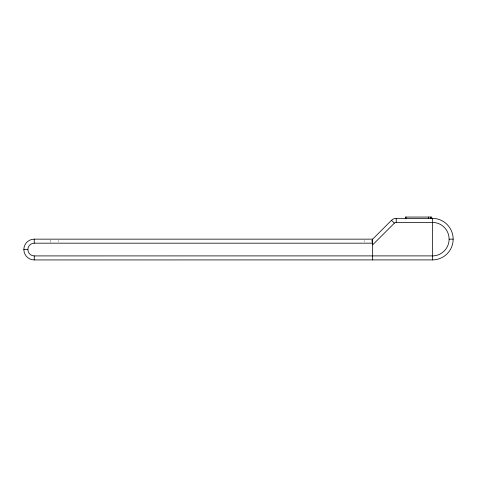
<?xml version="1.0" encoding="UTF-8"?>
<svg xmlns="http://www.w3.org/2000/svg" width="477" height="477" viewBox="0 0 477 477"><rect width="100%" height="100%" fill="white"/><g stroke="black" fill="none" stroke-linecap="round" stroke-linejoin="round"><path stroke-width="0.36" stroke-dasharray="2.38 1.79" d="M364.607 240.491L364.607 241.833M58.731 240.491L58.731 241.833M50.681 240.158L50.681 242.167"/><path stroke-width="0.72" d="M372.048 240.724L372.448 243.747M372.054 240.641L372.615 239.198L391.486 220.32A6.708 6.708 0 0 1 396.226 218.353L432.353 218.353A20.785 20.785 0 0 1 453.144 238.572A20.785 20.785 0 0 1 433.515 259.899L34.249 259.941A10.399 10.399 0 0 1 23.85 249.549A10.399 10.399 0 0 1 34.249 239.15L372.656 239.15L372.656 259.941M453.15 239.15L449.125 239.15A16.761 16.761 0 0 0 433.289 222.413L396.226 222.377A2.665 2.665 0 0 0 394.336 223.17L372.656 244.844L372.471 243.854M372.656 243.175L34.249 243.175L34.249 239.15M23.85 249.549L27.875 249.549A6.368 6.368 0 0 1 34.249 243.181M27.875 249.549A6.368 6.368 0 0 0 34.249 255.916L433.295 255.893A16.761 16.761 0 0 0 449.125 239.15M391.486 220.32L394.33 223.164M432.353 218.353L432.353 259.941M431.774 218.353L431.774 217.059L405.39 217.059L405.39 218.353M430.773 217.059L430.773 218.353M428.358 217.059L428.358 218.353M406.01 217.059L406.01 218.353M396.226 218.353L396.226 222.377M34.249 255.916L34.249 259.941"/></g></svg>
